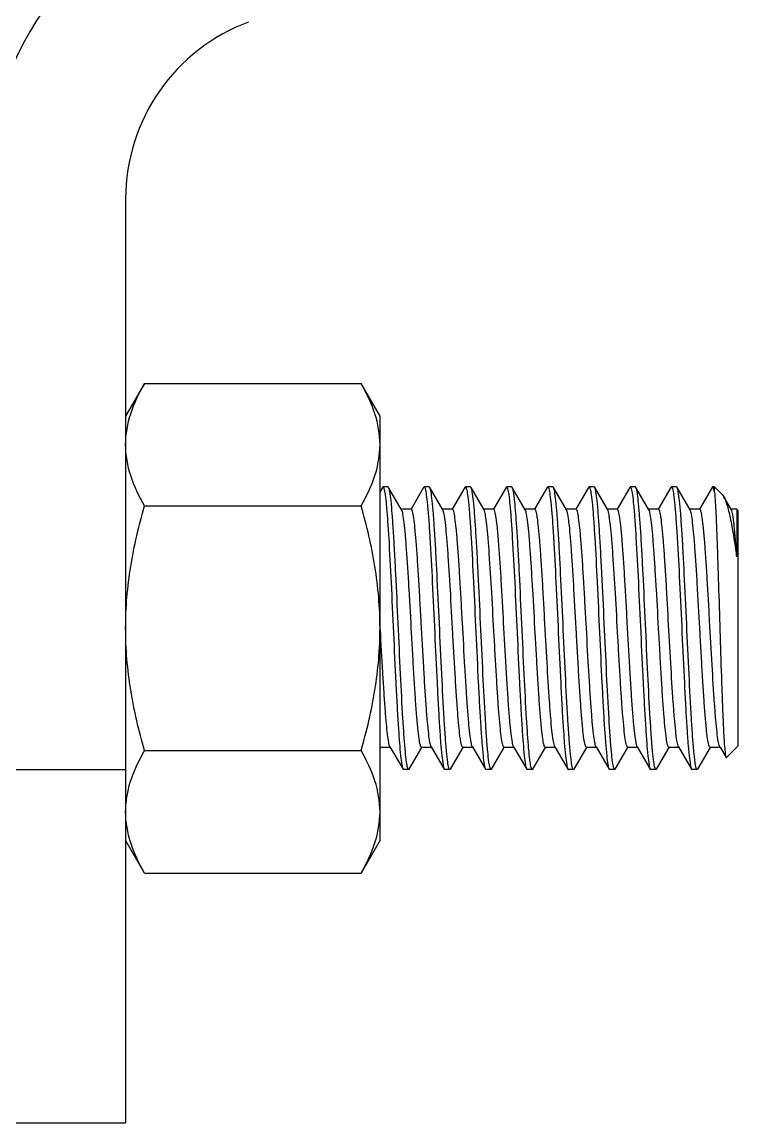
# Model space of a CAD drawing. Extents: x 1725261 to 1937680, y 860327 to 1571294.
# Drawn here: x 1851040 to 1851394, y 1209134 to 1209677 of the extents above; entities that cross this region are included whole.
import ezdxf

# ---------------------------------------------------------------- set-up
doc = ezdxf.new("R2010")
doc.units = 0
doc.header["$LTSCALE"] = 1000
doc.header["$MEASUREMENT"] = 0

msp = doc.modelspace()

# ---------------------------------------------------------------- linework, layer by layer
at = {"linetype": 'Continuous'}
for p, q in [((1851091.61, 1209589.89), (1851091.61, 1209134.2)), ((1851100.94, 1209498.83), (1851091.61, 1209482.66)), ((1851100.94, 1209498.83), (1851207.73, 1209498.83)), ((1851217.06, 1209482.66), (1851207.73, 1209498.83)), ((1851217.06, 1209273.62), (1851217.06, 1209482.66)), ((1851218.25, 1209447.61), (1851218.51, 1209447.83)), ((1851221.05, 1209447.83), (1851218.51, 1209447.83)), ((1851221.05, 1209447.83), (1851218.51, 1209447.83)), ((1851218.51, 1209447.83), (1851218.55, 1209447.83)), ((1851221.31, 1209447.61), (1851221.05, 1209447.83)), ((1851238.58, 1209447.61), (1851238.84, 1209447.83)), ((1851241.38, 1209447.83), (1851238.84, 1209447.83)), ((1851241.38, 1209447.83), (1851238.84, 1209447.83)), ((1851238.84, 1209447.83), (1851238.88, 1209447.83)), ((1851241.64, 1209447.61), (1851241.38, 1209447.83)), ((1851258.9, 1209447.61), (1851259.16, 1209447.83)), ((1851261.71, 1209447.83), (1851259.16, 1209447.83)), ((1851261.71, 1209447.83), (1851259.16, 1209447.83)), ((1851259.16, 1209447.83), (1851259.2, 1209447.83)), ((1851261.96, 1209447.61), (1851261.71, 1209447.83)), ((1851279.23, 1209447.61), (1851279.49, 1209447.83)), ((1851282.03, 1209447.83), (1851279.49, 1209447.83)), ((1851282.03, 1209447.83), (1851279.49, 1209447.83)), ((1851279.49, 1209447.83), (1851279.53, 1209447.83)), ((1851282.29, 1209447.61), (1851282.03, 1209447.83)), ((1851299.56, 1209447.61), (1851299.82, 1209447.83)), ((1851302.36, 1209447.83), (1851299.82, 1209447.83)), ((1851302.36, 1209447.83), (1851299.82, 1209447.83)), ((1851299.82, 1209447.83), (1851299.86, 1209447.83)), ((1851302.62, 1209447.61), (1851302.36, 1209447.83)), ((1851319.89, 1209447.61), (1851320.15, 1209447.83)), ((1851322.69, 1209447.83), (1851320.15, 1209447.83)), ((1851322.69, 1209447.83), (1851320.15, 1209447.83)), ((1851320.15, 1209447.83), (1851320.19, 1209447.83)), ((1851322.95, 1209447.61), (1851322.69, 1209447.83)), ((1851340.22, 1209447.61), (1851340.48, 1209447.83)), ((1851343.02, 1209447.83), (1851340.48, 1209447.83)), ((1851343.02, 1209447.83), (1851340.48, 1209447.83)), ((1851340.48, 1209447.83), (1851340.52, 1209447.83)), ((1851343.28, 1209447.61), (1851343.02, 1209447.83)), ((1851360.54, 1209447.61), (1851360.8, 1209447.83)), ((1851363.35, 1209447.83), (1851360.8, 1209447.83)), ((1851363.35, 1209447.83), (1851360.8, 1209447.83)), ((1851360.8, 1209447.83), (1851360.84, 1209447.83)), ((1851363.6, 1209447.61), (1851363.35, 1209447.83)), ((1851381.13, 1209447.83), (1851380.87, 1209447.61)), ((1851382.01, 1209447.83), (1851381.13, 1209447.83)), ((1851385.95, 1209443.9), (1851382.01, 1209447.83)), ((1851382.01, 1209445.29), (1851382.01, 1209447.83)), ((1851218.25, 1209447.61), (1851217.06, 1209445.56)), ((1851227.73, 1209436.53), (1851221.31, 1209447.61)), ((1851238.58, 1209447.61), (1851232.35, 1209436.86)), ((1851248.06, 1209436.53), (1851241.64, 1209447.61)), ((1851258.9, 1209447.61), (1851252.68, 1209436.86)), ((1851268.38, 1209436.53), (1851261.96, 1209447.61)), ((1851279.23, 1209447.61), (1851273.01, 1209436.86)), ((1851288.71, 1209436.53), (1851282.29, 1209447.61)), ((1851299.56, 1209447.61), (1851293.33, 1209436.86)), ((1851309.04, 1209436.53), (1851302.62, 1209447.61)), ((1851319.89, 1209447.61), (1851313.66, 1209436.86)), ((1851329.37, 1209436.53), (1851322.95, 1209447.61)), ((1851340.22, 1209447.61), (1851333.99, 1209436.86)), ((1851349.7, 1209436.53), (1851343.28, 1209447.61)), ((1851360.54, 1209447.61), (1851354.32, 1209436.86)), ((1851370.02, 1209436.53), (1851363.6, 1209447.61)), ((1851380.87, 1209447.61), (1851374.65, 1209436.86)), ((1851390.35, 1209436.53), (1851386.6, 1209443)), ((1851100.94, 1209438.48), (1851207.73, 1209438.48)), ((1851232.47, 1209436.8), (1851227.57, 1209436.8)), ((1851252.79, 1209436.8), (1851247.9, 1209436.8)), ((1851273.12, 1209436.8), (1851268.23, 1209436.8)), ((1851268.54, 1209436.2), (1851268.38, 1209436.53)), ((1851293.45, 1209436.8), (1851288.56, 1209436.8)), ((1851313.78, 1209436.8), (1851308.89, 1209436.8)), ((1851334.11, 1209436.8), (1851329.21, 1209436.8)), ((1851329.56, 1209436.11), (1851329.37, 1209436.53)), ((1851354.43, 1209436.8), (1851349.54, 1209436.8)), ((1851374.76, 1209436.8), (1851369.87, 1209436.8)), ((1851393.04, 1209436.8), (1851390.2, 1209436.8)), ((1851393.63, 1209436.22), (1851393.04, 1209436.8)), ((1851393.04, 1209436.8), (1851393.04, 1209413.34)), ((1851393.63, 1209436.22), (1851393.63, 1209320.06)), ((1851217.22, 1209378.15), (1851217.06, 1209380.98)), ((1851217.26, 1209377.41), (1851217.22, 1209378.15)), ((1851100.94, 1209317.79), (1851207.73, 1209317.79)), ((1851217.06, 1209318.88), (1851217.37, 1209319.41)), ((1851217.26, 1209319.48), (1851222.15, 1209319.48)), ((1851221.99, 1209319.74), (1851228.41, 1209308.67)), ((1851231.47, 1209308.67), (1851237.7, 1209319.41)), ((1851237.58, 1209319.48), (1851242.48, 1209319.48)), ((1851242.32, 1209319.74), (1851248.74, 1209308.67)), ((1851251.8, 1209308.67), (1851258.03, 1209319.41)), ((1851257.91, 1209319.48), (1851262.8, 1209319.48)), ((1851262.65, 1209319.74), (1851269.07, 1209308.67)), ((1851272.13, 1209308.67), (1851278.36, 1209319.41)), ((1851278.24, 1209319.48), (1851283.13, 1209319.48)), ((1851282.98, 1209319.74), (1851289.4, 1209308.67)), ((1851292.46, 1209308.67), (1851298.68, 1209319.41)), ((1851298.57, 1209319.48), (1851303.46, 1209319.48)), ((1851303.31, 1209319.74), (1851309.72, 1209308.67)), ((1851312.78, 1209308.67), (1851319.01, 1209319.41)), ((1851318.9, 1209319.48), (1851323.79, 1209319.48)), ((1851323.63, 1209319.74), (1851330.05, 1209308.67)), ((1851333.11, 1209308.67), (1851339.34, 1209319.41)), ((1851339.22, 1209319.48), (1851344.12, 1209319.48)), ((1851343.96, 1209319.74), (1851350.38, 1209308.67)), ((1851353.44, 1209308.67), (1851359.67, 1209319.41)), ((1851359.55, 1209319.48), (1851364.44, 1209319.48)), ((1851364.29, 1209319.74), (1851364.1, 1209320.15)), ((1851364.29, 1209319.74), (1851370.71, 1209308.67)), ((1851373.77, 1209308.67), (1851380, 1209319.41)), ((1851379.88, 1209319.48), (1851384.77, 1209319.48)), ((1851384.62, 1209319.74), (1851384.52, 1209319.95)), ((1851384.62, 1209319.74), (1851384.77, 1209319.48)), ((1851384.77, 1209319.48), (1851387.72, 1209314.39)), ((1851393.63, 1209320.06), (1851387.9, 1209314.33)), ((1851387.72, 1209314.39), (1851387.9, 1209314.33)), ((1851021.91, 1209308.44), (1851091.61, 1209308.44)), ((1851228.41, 1209308.67), (1851228.67, 1209308.44)), ((1851231.21, 1209308.44), (1851228.67, 1209308.44)), ((1851231.21, 1209308.44), (1851228.67, 1209308.44)), ((1851231.21, 1209308.44), (1851231.17, 1209308.45)), ((1851231.47, 1209308.67), (1851231.21, 1209308.44)), ((1851248.74, 1209308.67), (1851249, 1209308.44)), ((1851251.54, 1209308.44), (1851249, 1209308.44)), ((1851251.54, 1209308.44), (1851249, 1209308.44)), ((1851251.54, 1209308.44), (1851251.5, 1209308.45)), ((1851251.8, 1209308.67), (1851251.54, 1209308.44)), ((1851269.07, 1209308.67), (1851269.33, 1209308.44)), ((1851271.87, 1209308.44), (1851269.33, 1209308.44)), ((1851271.87, 1209308.44), (1851269.33, 1209308.44)), ((1851271.87, 1209308.44), (1851271.83, 1209308.45)), ((1851272.13, 1209308.67), (1851271.87, 1209308.44)), ((1851289.4, 1209308.67), (1851289.66, 1209308.44)), ((1851292.2, 1209308.44), (1851289.66, 1209308.44)), ((1851292.2, 1209308.44), (1851289.66, 1209308.44)), ((1851292.2, 1209308.44), (1851292.16, 1209308.45)), ((1851292.46, 1209308.67), (1851292.2, 1209308.44)), ((1851309.72, 1209308.67), (1851309.98, 1209308.44)), ((1851312.53, 1209308.44), (1851309.98, 1209308.44)), ((1851312.53, 1209308.44), (1851309.98, 1209308.44)), ((1851312.53, 1209308.44), (1851312.49, 1209308.45)), ((1851312.78, 1209308.67), (1851312.53, 1209308.44)), ((1851330.05, 1209308.67), (1851330.31, 1209308.44)), ((1851332.85, 1209308.44), (1851330.31, 1209308.44)), ((1851332.85, 1209308.44), (1851330.31, 1209308.44)), ((1851332.85, 1209308.44), (1851332.81, 1209308.45)), ((1851333.11, 1209308.67), (1851332.85, 1209308.44)), ((1851350.38, 1209308.67), (1851350.64, 1209308.44)), ((1851353.18, 1209308.44), (1851350.64, 1209308.44)), ((1851353.18, 1209308.44), (1851350.64, 1209308.44)), ((1851353.18, 1209308.44), (1851353.14, 1209308.45)), ((1851353.44, 1209308.67), (1851353.18, 1209308.44)), ((1851370.71, 1209308.67), (1851370.97, 1209308.44)), ((1851373.51, 1209308.44), (1851370.97, 1209308.44)), ((1851373.51, 1209308.44), (1851370.97, 1209308.44)), ((1851373.51, 1209308.44), (1851373.47, 1209308.45)), ((1851373.77, 1209308.67), (1851373.51, 1209308.44)), ((1851100.94, 1209257.45), (1851091.61, 1209273.62)), ((1851217.06, 1209273.62), (1851207.73, 1209257.45)), ((1851100.94, 1209257.45), (1851207.73, 1209257.45)), ((1851021.91, 1209134.2), (1851091.61, 1209134.2))]:
    msp.add_line(p, q, dxfattribs=at)
for radius in [162.62, 92.93]:
    msp.add_arc((1851184.54, 1209589.89), radius, 110.3175, 180, dxfattribs=at)
for points, knots in [([(1851091.61, 1209468.65), (1851091.61, 1209473.81), (1851093.54, 1209484.47), (1851098.21, 1209494.09), (1851100.94, 1209498.83)], [0, 0, 0, 0, 0.485069, 1, 1, 1, 1]), ([(1851217.06, 1209468.65), (1851217.06, 1209473.81), (1851215.13, 1209484.47), (1851210.46, 1209494.09), (1851207.73, 1209498.83)], [0, 0, 0, 0, 0.485069, 1, 1, 1, 1]), ([(1851100.94, 1209438.48), (1851098.21, 1209443.22), (1851093.54, 1209452.84), (1851091.61, 1209463.5), (1851091.61, 1209468.65)], [0, 0, 0, 0, 0.514931, 1, 1, 1, 1]), ([(1851207.73, 1209438.48), (1851210.46, 1209443.22), (1851215.13, 1209452.84), (1851217.06, 1209463.5), (1851217.06, 1209468.65)], [0, 0, 0, 0, 0.514931, 1, 1, 1, 1]), ([(1851218.55, 1209447.83), (1851218.59, 1209447.82), (1851218.83, 1209447.63), (1851218.91, 1209447.33), (1851218.98, 1209447.09)], [0, 0, 0, 0, 0.14607, 1, 1, 1, 1]), ([(1851238.88, 1209447.83), (1851238.92, 1209447.82), (1851239.16, 1209447.63), (1851239.23, 1209447.33), (1851239.31, 1209447.1)], [0, 0, 0, 0, 0.146483, 1, 1, 1, 1]), ([(1851259.2, 1209447.83), (1851259.24, 1209447.82), (1851259.48, 1209447.64), (1851259.56, 1209447.34), (1851259.63, 1209447.11)], [0, 0, 0, 0, 0.14739, 1, 1, 1, 1]), ([(1851279.53, 1209447.83), (1851279.57, 1209447.82), (1851279.81, 1209447.63), (1851279.89, 1209447.33), (1851279.96, 1209447.09)], [0, 0, 0, 0, 0.146196, 1, 1, 1, 1]), ([(1851299.86, 1209447.83), (1851299.9, 1209447.82), (1851300.14, 1209447.63), (1851300.22, 1209447.32), (1851300.29, 1209447.09)], [0, 0, 0, 0, 0.146015, 1, 1, 1, 1]), ([(1851320.19, 1209447.83), (1851320.23, 1209447.82), (1851320.47, 1209447.64), (1851320.54, 1209447.33), (1851320.62, 1209447.1)], [0, 0, 0, 0, 0.146759, 1, 1, 1, 1]), ([(1851340.52, 1209447.83), (1851340.56, 1209447.82), (1851340.8, 1209447.64), (1851340.87, 1209447.33), (1851340.95, 1209447.1)], [0, 0, 0, 0, 0.146768, 1, 1, 1, 1]), ([(1851360.84, 1209447.83), (1851360.88, 1209447.82), (1851361.13, 1209447.63), (1851361.2, 1209447.33), (1851361.28, 1209447.09)], [0, 0, 0, 0, 0.146155, 1, 1, 1, 1]), ([(1851381.38, 1209447.63), (1851381.35, 1209447.68), (1851381.28, 1209447.78), (1851381.18, 1209447.83), (1851381.13, 1209447.83)], [0, 0, 0, 0, 0.595459, 1, 1, 1, 1]), ([(1851218.98, 1209447.09), (1851219.29, 1209446.12), (1851219.69, 1209443.39), (1851220.26, 1209438.28), (1851220.81, 1209431.17), (1851221.63, 1209418.47), (1851222.59, 1209399.82), (1851223.69, 1209375.94), (1851224.63, 1209355.65), (1851225.43, 1209340.39), (1851226, 1209330.56), (1851226.59, 1209322.32), (1851227.1, 1209315.88), (1851227.72, 1209311.58), (1851228.04, 1209309.31), (1851228.41, 1209308.67)], [0, 0, 0, 0, 0.021893, 0.059338, 0.11121, 0.175832, 0.33449, 0.514559, 0.692469, 0.77323, 0.844901, 0.90513, 0.951948, 0.983856, 1, 1, 1, 1]), ([(1851230.74, 1209309.18), (1851230.43, 1209310.15), (1851230.03, 1209312.88), (1851229.46, 1209317.98), (1851228.91, 1209325.09), (1851228.09, 1209337.79), (1851227.14, 1209356.44), (1851226.03, 1209380.33), (1851225.09, 1209400.61), (1851224.29, 1209415.88), (1851223.72, 1209425.71), (1851223.14, 1209433.95), (1851222.62, 1209440.39), (1851222.01, 1209444.69), (1851221.68, 1209446.96), (1851221.31, 1209447.61)], [0, 0, 0, 0, 0.02187, 0.059297, 0.111154, 0.175764, 0.334422, 0.514507, 0.692435, 0.773208, 0.844889, 0.905123, 0.951944, 0.983855, 1, 1, 1, 1]), ([(1851239.31, 1209447.1), (1851239.62, 1209446.13), (1851240.01, 1209443.4), (1851240.58, 1209438.31), (1851241.13, 1209431.2), (1851241.96, 1209418.5), (1851242.91, 1209399.85), (1851244.02, 1209375.96), (1851244.96, 1209355.67), (1851245.76, 1209340.4), (1851246.33, 1209330.57), (1851246.91, 1209322.32), (1851247.43, 1209315.88), (1851248.04, 1209311.59), (1851248.37, 1209309.31), (1851248.74, 1209308.67)], [0, 0, 0, 0, 0.021833, 0.05923, 0.111064, 0.175659, 0.33431, 0.514413, 0.692368, 0.773157, 0.844855, 0.905103, 0.951934, 0.983852, 1, 1, 1, 1]), ([(1851251.07, 1209309.19), (1851250.76, 1209310.15), (1851250.36, 1209312.89), (1851249.79, 1209317.99), (1851249.24, 1209325.1), (1851248.42, 1209337.8), (1851247.46, 1209356.45), (1851246.36, 1209380.33), (1851245.42, 1209400.62), (1851244.62, 1209415.88), (1851244.05, 1209425.71), (1851243.46, 1209433.96), (1851242.95, 1209440.39), (1851242.33, 1209444.69), (1851242.01, 1209446.96), (1851241.64, 1209447.61)], [0, 0, 0, 0, 0.02189, 0.059333, 0.111204, 0.175825, 0.334482, 0.514553, 0.692464, 0.773225, 0.844897, 0.905128, 0.951947, 0.983856, 1, 1, 1, 1]), ([(1851259.63, 1209447.11), (1851259.94, 1209446.16), (1851260.34, 1209443.44), (1851260.91, 1209438.35), (1851261.46, 1209431.26), (1851262.28, 1209418.56), (1851263.24, 1209399.92), (1851264.34, 1209376.02), (1851265.29, 1209355.72), (1851266.09, 1209340.43), (1851266.66, 1209330.59), (1851267.24, 1209322.34), (1851267.76, 1209315.89), (1851268.37, 1209311.59), (1851268.69, 1209309.31), (1851269.07, 1209308.67)], [0, 0, 0, 0, 0.021699, 0.058987, 0.110742, 0.175283, 0.333897, 0.514056, 0.692114, 0.772961, 0.844719, 0.905022, 0.951896, 0.98384, 1, 1, 1, 1]), ([(1851271.4, 1209309.18), (1851271.09, 1209310.14), (1851270.69, 1209312.87), (1851270.12, 1209317.97), (1851269.57, 1209325.08), (1851268.75, 1209337.78), (1851267.79, 1209356.42), (1851266.69, 1209380.31), (1851265.74, 1209400.6), (1851264.95, 1209415.87), (1851264.38, 1209425.71), (1851263.79, 1209433.95), (1851263.28, 1209440.39), (1851262.66, 1209444.69), (1851262.34, 1209446.96), (1851261.96, 1209447.61)], [0, 0, 0, 0, 0.021836, 0.059237, 0.111077, 0.175677, 0.334321, 0.514424, 0.692372, 0.773156, 0.844853, 0.905103, 0.951936, 0.983852, 1, 1, 1, 1]), ([(1851279.96, 1209447.09), (1851280.27, 1209446.13), (1851280.67, 1209443.39), (1851281.24, 1209438.29), (1851281.79, 1209431.18), (1851282.62, 1209418.48), (1851283.57, 1209399.83), (1851284.68, 1209375.95), (1851285.62, 1209355.66), (1851286.42, 1209340.39), (1851286.98, 1209330.56), (1851287.57, 1209322.32), (1851288.09, 1209315.88), (1851288.7, 1209311.58), (1851289.02, 1209309.31), (1851289.4, 1209308.67)], [0, 0, 0, 0, 0.021874, 0.059306, 0.111169, 0.175785, 0.334437, 0.514518, 0.69244, 0.773206, 0.844885, 0.905122, 0.951944, 0.983855, 1, 1, 1, 1]), ([(1851291.73, 1209309.16), (1851291.42, 1209310.12), (1851291.02, 1209312.84), (1851290.45, 1209317.93), (1851289.9, 1209325.03), (1851289.08, 1209337.72), (1851288.12, 1209356.37), (1851287.02, 1209380.27), (1851286.07, 1209400.57), (1851285.28, 1209415.85), (1851284.71, 1209425.69), (1851284.12, 1209433.94), (1851283.61, 1209440.39), (1851282.99, 1209444.69), (1851282.67, 1209446.96), (1851282.29, 1209447.61)], [0, 0, 0, 0, 0.021728, 0.059039, 0.110811, 0.175364, 0.333989, 0.514137, 0.692171, 0.773007, 0.844751, 0.905041, 0.951904, 0.983842, 1, 1, 1, 1]), ([(1851300.29, 1209447.09), (1851300.6, 1209446.12), (1851301, 1209443.39), (1851301.57, 1209438.28), (1851302.12, 1209431.17), (1851302.95, 1209418.46), (1851303.9, 1209399.82), (1851305, 1209375.94), (1851305.95, 1209355.65), (1851306.74, 1209340.39), (1851307.31, 1209330.56), (1851307.9, 1209322.32), (1851308.41, 1209315.88), (1851309.03, 1209311.58), (1851309.35, 1209309.31), (1851309.72, 1209308.67)], [0, 0, 0, 0, 0.021902, 0.059353, 0.11123, 0.175855, 0.334516, 0.514581, 0.692484, 0.773243, 0.844911, 0.905136, 0.951951, 0.983857, 1, 1, 1, 1]), ([(1851312.05, 1209309.18), (1851311.74, 1209310.15), (1851311.35, 1209312.88), (1851310.78, 1209317.99), (1851310.23, 1209325.1), (1851309.4, 1209337.8), (1851308.45, 1209356.45), (1851307.34, 1209380.33), (1851306.4, 1209400.62), (1851305.6, 1209415.88), (1851305.03, 1209425.71), (1851304.45, 1209433.96), (1851303.93, 1209440.39), (1851303.32, 1209444.69), (1851303, 1209446.96), (1851302.62, 1209447.61)], [0, 0, 0, 0, 0.021885, 0.059324, 0.11119, 0.175807, 0.334466, 0.514541, 0.692458, 0.773225, 0.8449, 0.90513, 0.951948, 0.983856, 1, 1, 1, 1]), ([(1851320.62, 1209447.1), (1851320.93, 1209446.14), (1851321.33, 1209443.41), (1851321.9, 1209438.32), (1851322.45, 1209431.22), (1851323.27, 1209418.52), (1851324.22, 1209399.87), (1851325.33, 1209375.98), (1851326.27, 1209355.69), (1851327.07, 1209340.41), (1851327.64, 1209330.57), (1851328.22, 1209322.33), (1851328.74, 1209315.89), (1851329.36, 1209311.59), (1851329.68, 1209309.31), (1851330.05, 1209308.67)], [0, 0, 0, 0, 0.021792, 0.059156, 0.110966, 0.175545, 0.334187, 0.514308, 0.692293, 0.7731, 0.844815, 0.905079, 0.951923, 0.983848, 1, 1, 1, 1]), ([(1851332.38, 1209309.18), (1851332.07, 1209310.15), (1851331.67, 1209312.88), (1851331.1, 1209317.99), (1851330.55, 1209325.09), (1851329.73, 1209337.8), (1851328.78, 1209356.44), (1851327.67, 1209380.33), (1851326.73, 1209400.62), (1851325.93, 1209415.88), (1851325.36, 1209425.71), (1851324.78, 1209433.95), (1851324.26, 1209440.39), (1851323.65, 1209444.69), (1851323.32, 1209446.96), (1851322.95, 1209447.61)], [0, 0, 0, 0, 0.021878, 0.059312, 0.111177, 0.175794, 0.334448, 0.514526, 0.692445, 0.773211, 0.844888, 0.905123, 0.951945, 0.983855, 1, 1, 1, 1]), ([(1851340.95, 1209447.1), (1851341.25, 1209446.14), (1851341.65, 1209443.41), (1851342.22, 1209438.32), (1851342.77, 1209431.22), (1851343.6, 1209418.52), (1851344.55, 1209399.87), (1851345.66, 1209375.98), (1851346.6, 1209355.69), (1851347.4, 1209340.41), (1851347.97, 1209330.57), (1851348.55, 1209322.33), (1851349.07, 1209315.89), (1851349.68, 1209311.59), (1851350.01, 1209309.31), (1851350.38, 1209308.67)], [0, 0, 0, 0, 0.021791, 0.059155, 0.110967, 0.175548, 0.334182, 0.514304, 0.692288, 0.773093, 0.844809, 0.905077, 0.951923, 0.983848, 1, 1, 1, 1]), ([(1851352.71, 1209309.17), (1851352.4, 1209310.13), (1851352.01, 1209312.85), (1851351.43, 1209317.95), (1851350.88, 1209325.04), (1851350.06, 1209337.74), (1851349.11, 1209356.39), (1851348, 1209380.28), (1851347.06, 1209400.58), (1851346.26, 1209415.86), (1851345.69, 1209425.7), (1851345.11, 1209433.94), (1851344.59, 1209440.39), (1851343.97, 1209444.69), (1851343.65, 1209446.96), (1851343.28, 1209447.61)], [0, 0, 0, 0, 0.021768, 0.059112, 0.11091, 0.17548, 0.33411, 0.514241, 0.692243, 0.773059, 0.844786, 0.905063, 0.951916, 0.983846, 1, 1, 1, 1]), ([(1851361.28, 1209447.09), (1851361.58, 1209446.13), (1851361.98, 1209443.39), (1851362.55, 1209438.29), (1851363.1, 1209431.18), (1851363.93, 1209418.47), (1851364.88, 1209399.83), (1851365.99, 1209375.94), (1851366.93, 1209355.66), (1851367.73, 1209340.39), (1851368.3, 1209330.56), (1851368.88, 1209322.32), (1851369.4, 1209315.88), (1851370.01, 1209311.58), (1851370.33, 1209309.31), (1851370.71, 1209308.67)], [0, 0, 0, 0, 0.02188, 0.059316, 0.111182, 0.1758, 0.334454, 0.51453, 0.692448, 0.773213, 0.844889, 0.905123, 0.951945, 0.983855, 1, 1, 1, 1]), ([(1851373.04, 1209309.17), (1851372.73, 1209310.13), (1851372.33, 1209312.85), (1851371.76, 1209317.94), (1851371.21, 1209325.04), (1851370.39, 1209337.74), (1851369.44, 1209356.39), (1851368.33, 1209380.28), (1851367.38, 1209400.58), (1851366.59, 1209415.86), (1851366.02, 1209425.7), (1851365.43, 1209433.94), (1851364.92, 1209440.39), (1851364.3, 1209444.69), (1851363.98, 1209446.96), (1851363.6, 1209447.61)], [0, 0, 0, 0, 0.021766, 0.059108, 0.110903, 0.175472, 0.334108, 0.51424, 0.692244, 0.773062, 0.844789, 0.905064, 0.951915, 0.983846, 1, 1, 1, 1]), ([(1851382.01, 1209445.29), (1851381.96, 1209445.56), (1851381.8, 1209446.35), (1851381.65, 1209447.18), (1851381.38, 1209447.63)], [0, 0, 0, 0, 0.346578, 1, 1, 1, 1]), ([(1851382.01, 1209445.29), (1851382.35, 1209441.82), (1851382.82, 1209432.76), (1851383.47, 1209416.69), (1851384.12, 1209396.4), (1851384.79, 1209374.23), (1851385.37, 1209355.76), (1851385.86, 1209342.04), (1851386.21, 1209333.3), (1851386.58, 1209326.04), (1851386.86, 1209320.42), (1851387.32, 1209316.8), (1851387.43, 1209314.89), (1851387.72, 1209314.39)], [0, 0, 0, 0, 0.079873, 0.207357, 0.368394, 0.544526, 0.714953, 0.791458, 0.858883, 0.915067, 0.958179, 0.986787, 1, 1, 1, 1]), ([(1851386.6, 1209443), (1851387.31, 1209441.78), (1851388.45, 1209438.3), (1851389.96, 1209431.93), (1851391.52, 1209423.32), (1851392.52, 1209416.88), (1851393.04, 1209413.34)], [0, 0, 0, 0, 0.139011, 0.356589, 0.647179, 1, 1, 1, 1]), ([(1851091.61, 1209378.14), (1851091.61, 1209388.34), (1851093.39, 1209408.77), (1851098.11, 1209428.68), (1851100.94, 1209438.48)], [0, 0, 0, 0, 0.499896, 1, 1, 1, 1]), ([(1851217.06, 1209378.14), (1851217.06, 1209388.34), (1851215.28, 1209408.77), (1851210.56, 1209428.68), (1851207.73, 1209438.48)], [0, 0, 0, 0, 0.499896, 1, 1, 1, 1]), ([(1851237.58, 1209319.48), (1851237.45, 1209319.48), (1851237.15, 1209319.89), (1851236.75, 1209321.24), (1851236.21, 1209324.35), (1851235.66, 1209329.36), (1851235.06, 1209336.19), (1851234.46, 1209344.52), (1851233.86, 1209354.06), (1851233.26, 1209364.47), (1851232.45, 1209378.99), (1851231.67, 1209393.38), (1851230.84, 1209407.11), (1851230.24, 1209416.09), (1851229.64, 1209423.69), (1851229.09, 1209429.68), (1851228.47, 1209433.74), (1851228.1, 1209435.9), (1851227.73, 1209436.53)], [0, 0, 0, 0, 0.003456, 0.010692, 0.037889, 0.081613, 0.140406, 0.212192, 0.2944, 0.384075, 0.477989, 0.664972, 0.751304, 0.828651, 0.894236, 0.945722, 0.981321, 1, 1, 1, 1]), ([(1851242.32, 1209319.74), (1851241.95, 1209320.38), (1851241.58, 1209322.53), (1851240.96, 1209326.6), (1851240.41, 1209332.58), (1851239.8, 1209340.18), (1851239.21, 1209349.16), (1851238.38, 1209362.89), (1851237.6, 1209377.28), (1851236.79, 1209391.8), (1851236.19, 1209402.21), (1851235.59, 1209411.76), (1851234.99, 1209420.08), (1851234.39, 1209426.91), (1851233.84, 1209431.93), (1851233.3, 1209435.04), (1851232.9, 1209436.38), (1851232.6, 1209436.8), (1851232.47, 1209436.8)], [0, 0, 0, 0, 0.01868, 0.054278, 0.105764, 0.171348, 0.248694, 0.335027, 0.52201, 0.615925, 0.705601, 0.787809, 0.859593, 0.918386, 0.962109, 0.989306, 0.996546, 1, 1, 1, 1]), ([(1851257.91, 1209319.48), (1851257.78, 1209319.48), (1851257.48, 1209319.89), (1851257.08, 1209321.24), (1851256.54, 1209324.35), (1851255.98, 1209329.36), (1851255.39, 1209336.19), (1851254.79, 1209344.52), (1851254.19, 1209354.06), (1851253.59, 1209364.47), (1851252.78, 1209378.99), (1851252, 1209393.38), (1851251.17, 1209407.11), (1851250.57, 1209416.09), (1851249.97, 1209423.69), (1851249.41, 1209429.68), (1851248.79, 1209433.74), (1851248.42, 1209435.9), (1851248.06, 1209436.53)], [0, 0, 0, 0, 0.003456, 0.010693, 0.037891, 0.081614, 0.140408, 0.212192, 0.2944, 0.384075, 0.47799, 0.664974, 0.751306, 0.828653, 0.894237, 0.945723, 0.981321, 1, 1, 1, 1]), ([(1851262.65, 1209319.74), (1851262.28, 1209320.38), (1851261.91, 1209322.53), (1851261.29, 1209326.6), (1851260.74, 1209332.58), (1851260.13, 1209340.18), (1851259.54, 1209349.16), (1851258.71, 1209362.89), (1851257.92, 1209377.28), (1851257.12, 1209391.8), (1851256.52, 1209402.21), (1851255.91, 1209411.76), (1851255.32, 1209420.08), (1851254.72, 1209426.91), (1851254.17, 1209431.93), (1851253.63, 1209435.04), (1851253.23, 1209436.38), (1851252.93, 1209436.8), (1851252.79, 1209436.8)], [0, 0, 0, 0, 0.018679, 0.054277, 0.105763, 0.171348, 0.248694, 0.335027, 0.52201, 0.615925, 0.7056, 0.787807, 0.859593, 0.918386, 0.96211, 0.989308, 0.996544, 1, 1, 1, 1]), ([(1851278.24, 1209319.48), (1851278.11, 1209319.48), (1851277.82, 1209319.88), (1851277.42, 1209321.19), (1851276.89, 1209324.2), (1851276.34, 1209329.06), (1851275.75, 1209335.7), (1851275.17, 1209343.8), (1851274.58, 1209353.11), (1851273.98, 1209363.29), (1851273.19, 1209377.58), (1851272.24, 1209394.85), (1851271.26, 1209411.14), (1851270.42, 1209422.29), (1851269.85, 1209428.53), (1851269.27, 1209432.99), (1851268.86, 1209435.38), (1851268.54, 1209436.2)], [0, 0, 0, 0, 0.003387, 0.010439, 0.0369, 0.079457, 0.136743, 0.2068, 0.287199, 0.375139, 0.467553, 0.652855, 0.817457, 0.884687, 0.938635, 0.97747, 1, 1, 1, 1]), ([(1851282.98, 1209319.74), (1851282.61, 1209320.38), (1851282.24, 1209322.53), (1851281.62, 1209326.6), (1851281.07, 1209332.58), (1851280.46, 1209340.18), (1851279.87, 1209349.16), (1851279.04, 1209362.89), (1851278.25, 1209377.28), (1851277.45, 1209391.8), (1851276.84, 1209402.21), (1851276.24, 1209411.76), (1851275.65, 1209420.08), (1851275.05, 1209426.91), (1851274.5, 1209431.93), (1851273.95, 1209435.04), (1851273.55, 1209436.38), (1851273.26, 1209436.8), (1851273.12, 1209436.8)], [0, 0, 0, 0, 0.01868, 0.054279, 0.105765, 0.17135, 0.248697, 0.335029, 0.522011, 0.615926, 0.705601, 0.787809, 0.859595, 0.918388, 0.962111, 0.989308, 0.996545, 1, 1, 1, 1]), ([(1851298.57, 1209319.48), (1851298.43, 1209319.48), (1851298.14, 1209319.89), (1851297.74, 1209321.24), (1851297.19, 1209324.35), (1851296.64, 1209329.36), (1851296.04, 1209336.19), (1851295.45, 1209344.52), (1851294.85, 1209354.06), (1851294.24, 1209364.47), (1851293.44, 1209378.99), (1851292.65, 1209393.38), (1851291.82, 1209407.11), (1851291.23, 1209416.09), (1851290.62, 1209423.69), (1851290.07, 1209429.68), (1851289.45, 1209433.74), (1851289.08, 1209435.9), (1851288.71, 1209436.53)], [0, 0, 0, 0, 0.003455, 0.010692, 0.037889, 0.081612, 0.140406, 0.212191, 0.294399, 0.384075, 0.477989, 0.664972, 0.751304, 0.82865, 0.894235, 0.945722, 0.981321, 1, 1, 1, 1]), ([(1851303.09, 1209320.25), (1851302.78, 1209321.14), (1851302.36, 1209323.63), (1851301.79, 1209328.24), (1851301.22, 1209334.59), (1851300.38, 1209345.79), (1851299.41, 1209362.07), (1851298.47, 1209379.28), (1851297.68, 1209393.47), (1851297.09, 1209403.55), (1851296.5, 1209412.76), (1851295.92, 1209420.77), (1851295.33, 1209427.33), (1851294.79, 1209432.14), (1851294.26, 1209435.11), (1851293.87, 1209436.4), (1851293.58, 1209436.8), (1851293.45, 1209436.8)], [0, 0, 0, 0, 0.024104, 0.064245, 0.119183, 0.187069, 0.352029, 0.536643, 0.62845, 0.715691, 0.795361, 0.864724, 0.921406, 0.963495, 0.989662, 0.996639, 1, 1, 1, 1]), ([(1851318.9, 1209319.48), (1851318.76, 1209319.48), (1851318.46, 1209319.89), (1851318.06, 1209321.24), (1851317.52, 1209324.35), (1851316.97, 1209329.36), (1851316.37, 1209336.19), (1851315.78, 1209344.52), (1851315.17, 1209354.06), (1851314.57, 1209364.47), (1851313.77, 1209378.99), (1851312.98, 1209393.38), (1851312.15, 1209407.11), (1851311.56, 1209416.09), (1851310.95, 1209423.69), (1851310.4, 1209429.68), (1851309.78, 1209433.74), (1851309.41, 1209435.9), (1851309.04, 1209436.53)], [0, 0, 0, 0, 0.003456, 0.010693, 0.037891, 0.081614, 0.140408, 0.212193, 0.2944, 0.384075, 0.47799, 0.664974, 0.751306, 0.828653, 0.894237, 0.945723, 0.981321, 1, 1, 1, 1]), ([(1851323.63, 1209319.74), (1851323.27, 1209320.38), (1851322.9, 1209322.53), (1851322.28, 1209326.6), (1851321.72, 1209332.58), (1851321.12, 1209340.18), (1851320.52, 1209349.16), (1851319.69, 1209362.89), (1851318.91, 1209377.28), (1851318.1, 1209391.8), (1851317.5, 1209402.21), (1851316.9, 1209411.76), (1851316.3, 1209420.08), (1851315.71, 1209426.91), (1851315.15, 1209431.93), (1851314.61, 1209435.04), (1851314.21, 1209436.38), (1851313.91, 1209436.8), (1851313.78, 1209436.8)], [0, 0, 0, 0, 0.018679, 0.054277, 0.105763, 0.171347, 0.248694, 0.335027, 0.52201, 0.615925, 0.7056, 0.787807, 0.859592, 0.918386, 0.962109, 0.989307, 0.996544, 1, 1, 1, 1]), ([(1851339.22, 1209319.48), (1851339.09, 1209319.48), (1851338.8, 1209319.87), (1851338.41, 1209321.17), (1851337.88, 1209324.16), (1851337.33, 1209329), (1851336.75, 1209335.6), (1851336.16, 1209343.65), (1851335.57, 1209352.9), (1851334.98, 1209363.04), (1851334.19, 1209377.26), (1851333.24, 1209394.51), (1851332.27, 1209410.79), (1851331.43, 1209421.97), (1851330.86, 1209428.27), (1851330.28, 1209432.81), (1851329.87, 1209435.25), (1851329.56, 1209436.11)], [0, 0, 0, 0, 0.003373, 0.010385, 0.036689, 0.078996, 0.13596, 0.205646, 0.285655, 0.373222, 0.465313, 0.650248, 0.815042, 0.882623, 0.937099, 0.976631, 1, 1, 1, 1]), ([(1851343.96, 1209319.74), (1851343.59, 1209320.38), (1851343.22, 1209322.53), (1851342.6, 1209326.6), (1851342.05, 1209332.58), (1851341.44, 1209340.18), (1851340.85, 1209349.16), (1851340.02, 1209362.89), (1851339.24, 1209377.28), (1851338.43, 1209391.8), (1851337.83, 1209402.21), (1851337.23, 1209411.76), (1851336.63, 1209420.08), (1851336.03, 1209426.91), (1851335.48, 1209431.93), (1851334.94, 1209435.04), (1851334.54, 1209436.38), (1851334.24, 1209436.8), (1851334.11, 1209436.8)], [0, 0, 0, 0, 0.01868, 0.054279, 0.105765, 0.17135, 0.248697, 0.335029, 0.522011, 0.615925, 0.705601, 0.787809, 0.859595, 0.918388, 0.962111, 0.989308, 0.996545, 1, 1, 1, 1]), ([(1851359.55, 1209319.48), (1851359.42, 1209319.48), (1851359.12, 1209319.89), (1851358.72, 1209321.24), (1851358.18, 1209324.35), (1851357.62, 1209329.36), (1851357.03, 1209336.19), (1851356.43, 1209344.52), (1851355.83, 1209354.06), (1851355.23, 1209364.47), (1851354.42, 1209378.99), (1851353.64, 1209393.38), (1851352.81, 1209407.11), (1851352.21, 1209416.09), (1851351.61, 1209423.69), (1851351.05, 1209429.68), (1851350.43, 1209433.74), (1851350.06, 1209435.9), (1851349.7, 1209436.53)], [0, 0, 0, 0, 0.003455, 0.010692, 0.037889, 0.081612, 0.140405, 0.212191, 0.294399, 0.384075, 0.477989, 0.664971, 0.751303, 0.82865, 0.894235, 0.945721, 0.98132, 1, 1, 1, 1]), ([(1851364.1, 1209320.15), (1851363.79, 1209321.01), (1851363.38, 1209323.45), (1851362.8, 1209327.98), (1851362.23, 1209334.27), (1851361.39, 1209345.44), (1851360.42, 1209361.73), (1851359.47, 1209378.97), (1851358.68, 1209393.21), (1851358.09, 1209403.35), (1851357.5, 1209412.61), (1851356.91, 1209420.66), (1851356.33, 1209427.27), (1851355.78, 1209432.11), (1851355.25, 1209435.1), (1851354.86, 1209436.4), (1851354.57, 1209436.8), (1851354.43, 1209436.8)], [0, 0, 0, 0, 0.023269, 0.062718, 0.117132, 0.184671, 0.349442, 0.534421, 0.62655, 0.714161, 0.794217, 0.863947, 0.920949, 0.963286, 0.989608, 0.996625, 1, 1, 1, 1]), ([(1851379.88, 1209319.48), (1851379.74, 1209319.48), (1851379.45, 1209319.89), (1851379.05, 1209321.24), (1851378.51, 1209324.35), (1851377.95, 1209329.36), (1851377.36, 1209336.19), (1851376.76, 1209344.52), (1851376.16, 1209354.06), (1851375.55, 1209364.47), (1851374.75, 1209378.99), (1851373.96, 1209393.38), (1851373.14, 1209407.11), (1851372.54, 1209416.09), (1851371.94, 1209423.69), (1851371.38, 1209429.68), (1851370.76, 1209433.74), (1851370.39, 1209435.9), (1851370.02, 1209436.53)], [0, 0, 0, 0, 0.003455, 0.010693, 0.037891, 0.081614, 0.140407, 0.212192, 0.2944, 0.384075, 0.47799, 0.664974, 0.751306, 0.828653, 0.894237, 0.945723, 0.981321, 1, 1, 1, 1]), ([(1851384.52, 1209319.95), (1851384.18, 1209320.71), (1851383.78, 1209323.01), (1851383.19, 1209327.34), (1851382.62, 1209333.5), (1851381.77, 1209344.59), (1851380.79, 1209360.89), (1851379.84, 1209378.21), (1851379.04, 1209392.58), (1851378.45, 1209402.84), (1851377.85, 1209412.23), (1851377.26, 1209420.4), (1851376.67, 1209427.11), (1851376.12, 1209432.03), (1851375.59, 1209435.07), (1851375.19, 1209436.39), (1851374.89, 1209436.8), (1851374.76, 1209436.8)], [0, 0, 0, 0, 0.021222, 0.058965, 0.112084, 0.178762, 0.343059, 0.528931, 0.621852, 0.710377, 0.791385, 0.862024, 0.919818, 0.962768, 0.989477, 0.996588, 1, 1, 1, 1]), ([(1851393.04, 1209413.34), (1851392.84, 1209416.31), (1851392.44, 1209421.63), (1851391.84, 1209428.6), (1851391.15, 1209433.31), (1851390.77, 1209435.81), (1851390.35, 1209436.53)], [0, 0, 0, 0, 0.382915, 0.68479, 0.89301, 1, 1, 1, 1]), ([(1851100.94, 1209317.79), (1851098.11, 1209327.6), (1851093.39, 1209347.5), (1851091.61, 1209367.94), (1851091.61, 1209378.14)], [0, 0, 0, 0, 0.500104, 1, 1, 1, 1]), ([(1851207.73, 1209317.79), (1851210.56, 1209327.6), (1851215.28, 1209347.5), (1851217.06, 1209367.94), (1851217.06, 1209378.14)], [0, 0, 0, 0, 0.500104, 1, 1, 1, 1]), ([(1851221.99, 1209319.74), (1851221.65, 1209320.34), (1851221.28, 1209322.36), (1851220.69, 1209326.16), (1851220.16, 1209331.75), (1851219.58, 1209338.85), (1851219, 1209347.27), (1851218.2, 1209360.27), (1851217.64, 1209370.43), (1851217.26, 1209377.41)], [0, 0, 0, 0, 0.035817, 0.103405, 0.201006, 0.325505, 0.472815, 0.638061, 1, 1, 1, 1]), ([(1851095.01, 1209305.42), (1851095.4, 1209306.47), (1851097.11, 1209310.72), (1851099.22, 1209314.8), (1851100.94, 1209317.79)], [0, 0, 0, 0, 0.244807, 1, 1, 1, 1]), ([(1851217.06, 1209287.62), (1851217.06, 1209292.77), (1851215.13, 1209303.43), (1851210.46, 1209313.06), (1851207.73, 1209317.79)], [0, 0, 0, 0, 0.485069, 1, 1, 1, 1]), ([(1851217.26, 1209319.48), (1851217.22, 1209319.48), (1851217.15, 1209319.5), (1851217.09, 1209319.55), (1851217.06, 1209319.58)], [0, 0, 0, 0, 0.445368, 1, 1, 1, 1]), ([(1851231.17, 1209308.45), (1851231.13, 1209308.46), (1851230.89, 1209308.64), (1851230.82, 1209308.95), (1851230.74, 1209309.18)], [0, 0, 0, 0, 0.146229, 1, 1, 1, 1]), ([(1851251.5, 1209308.45), (1851251.46, 1209308.46), (1851251.22, 1209308.64), (1851251.14, 1209308.95), (1851251.07, 1209309.19)], [0, 0, 0, 0, 0.146092, 1, 1, 1, 1]), ([(1851271.83, 1209308.45), (1851271.79, 1209308.46), (1851271.55, 1209308.64), (1851271.47, 1209308.94), (1851271.4, 1209309.18)], [0, 0, 0, 0, 0.146465, 1, 1, 1, 1]), ([(1851292.16, 1209308.45), (1851292.12, 1209308.46), (1851291.88, 1209308.64), (1851291.81, 1209308.93), (1851291.73, 1209309.16)], [0, 0, 0, 0, 0.147196, 1, 1, 1, 1]), ([(1851312.49, 1209308.45), (1851312.45, 1209308.46), (1851312.2, 1209308.64), (1851312.13, 1209308.95), (1851312.05, 1209309.18)], [0, 0, 0, 0, 0.146127, 1, 1, 1, 1]), ([(1851332.81, 1209308.45), (1851332.77, 1209308.46), (1851332.53, 1209308.64), (1851332.46, 1209308.95), (1851332.38, 1209309.18)], [0, 0, 0, 0, 0.146169, 1, 1, 1, 1]), ([(1851353.14, 1209308.45), (1851353.1, 1209308.46), (1851352.86, 1209308.64), (1851352.79, 1209308.94), (1851352.71, 1209309.17)], [0, 0, 0, 0, 0.146926, 1, 1, 1, 1]), ([(1851373.47, 1209308.45), (1851373.43, 1209308.46), (1851373.19, 1209308.64), (1851373.12, 1209308.94), (1851373.04, 1209309.17)], [0, 0, 0, 0, 0.146938, 1, 1, 1, 1]), ([(1851091.61, 1209287.62), (1851091.61, 1209289.11), (1851091.91, 1209295.17), (1851093.42, 1209301.14), (1851095.01, 1209305.42)], [0, 0, 0, 0, 0.246438, 1, 1, 1, 1]), ([(1851100.94, 1209257.45), (1851098.21, 1209262.18), (1851093.54, 1209271.81), (1851091.61, 1209282.47), (1851091.61, 1209287.62)], [0, 0, 0, 0, 0.514931, 1, 1, 1, 1]), ([(1851207.73, 1209257.45), (1851210.46, 1209262.18), (1851215.13, 1209271.81), (1851217.06, 1209282.47), (1851217.06, 1209287.62)], [0, 0, 0, 0, 0.514931, 1, 1, 1, 1])]:
    msp.add_open_spline(points, degree=3, knots=knots, dxfattribs=at)
for points in [[(1851385.95, 1209443.9), (1851386.21, 1209443.63), (1851386.42, 1209443.32), (1851386.6, 1209443)], [(1851303.31, 1209319.74), (1851303.21, 1209319.9), (1851303.15, 1209320.08), (1851303.09, 1209320.25)]]:
    msp.add_open_spline(points, degree=3, dxfattribs=at)

doc.saveas('drawing.dxf')
